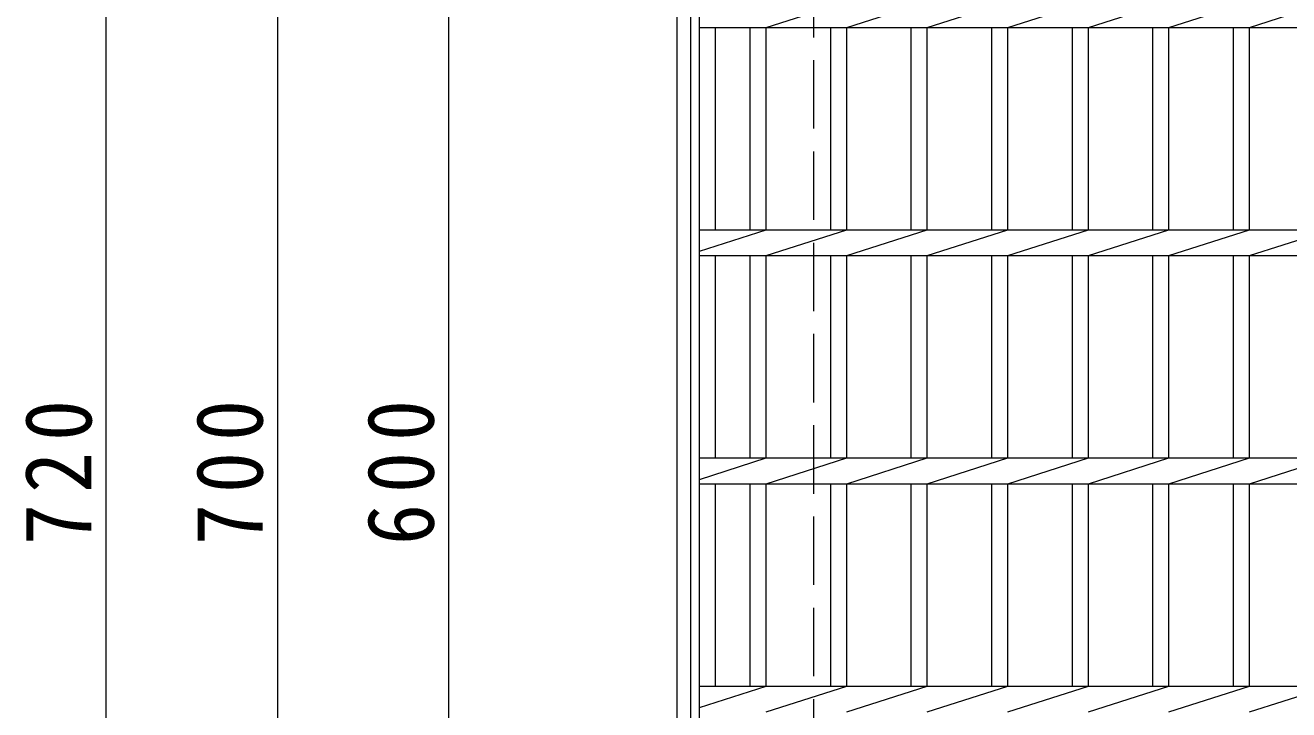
# Model space of a CAD drawing. Units: millimetres at full size, sheet at 1:10. Extents: x -1532 to 1873, y -1939 to 1515.
# Drawn here: x -1532 to -978, y 806 to 1106 of the extents above; entities that cross this region are included whole.
import ezdxf

# ---------------------------------------------------------------- set-up
doc = ezdxf.new("R2010")
doc.units = ezdxf.units.MM
doc.header["$LTSCALE"] = 10
doc.linetypes.add('DASHED3', pattern=[4, 3, -1])
for name, color, linetype, lineweight in [('C-1', 2, 'Continuous', 9), ('C-2', 3, 'Continuous', 9), ('C-4', 7, 'Continuous', 9)]:
    doc.layers.add(name, color=color, linetype=linetype, lineweight=lineweight)
doc.styles.add('ＭＳ ゴシック', font='')
doc.styles.get('ＭＳ ゴシック').set_extended_font_data('MS Gothic')

msp = doc.modelspace()

# ---------------------------------------------------------------- linework, layer by layer
at = {"layer": 'C-1'}
for p, q in [((-1246.5, 1270.63), (-1246.5, 550.63)), ((-1240.5, 1264.63), (-1240.5, 556.63))]:
    msp.add_line(p, q, dxfattribs=at)
at = {"layer": 'C-1', "linetype": 'DASHED3'}
msp.add_line((-1186.5, 1210.63), (-1186.5, 610.63), dxfattribs=at)
at = {"layer": 'C-2'}
for p, q in [((-1236.5, 560.63), (-1236.5, 1260.63)), ((-1207.3, 1104.98), (-1172, 1116.28)), ((-1172, 1104.98), (-1136.7, 1116.28)), ((-1136.7, 1104.98), (-1101.4, 1116.28)), ((-1101.4, 1104.98), (-1066.1, 1116.28)), ((-1066.1, 1104.98), (-1030.8, 1116.28)), ((-1030.8, 1104.98), (-995.5, 1116.28)), ((-995.5, 1104.98), (-960.2, 1116.28)), ((-1236.5, 1104.98), (-536.5, 1104.98)), ((-1229.5, 1016.28), (-1229.5, 1104.98)), ((-1214.3, 1016.28), (-1214.3, 1104.98)), ((-1207.3, 1016.28), (-1207.3, 1104.98)), ((-1179, 1016.28), (-1179, 1104.98)), ((-1172, 1016.28), (-1172, 1104.98)), ((-1143.7, 1016.28), (-1143.7, 1104.98)), ((-1136.7, 1016.28), (-1136.7, 1104.98)), ((-1108.4, 1016.28), (-1108.4, 1104.98)), ((-1101.4, 1016.28), (-1101.4, 1104.98)), ((-1073.1, 1016.28), (-1073.1, 1104.98)), ((-1066.1, 1016.28), (-1066.1, 1104.98)), ((-1037.8, 1016.28), (-1037.8, 1104.98)), ((-1030.8, 1016.28), (-1030.8, 1104.98)), ((-1002.5, 1016.28), (-1002.5, 1104.98)), ((-995.5, 1016.28), (-995.5, 1104.98)), ((-1236.5, 1016.28), (-536.5, 1016.28)), ((-1236.5, 1006.9), (-1207.3, 1016.28)), ((-1207.3, 1004.98), (-1172, 1016.28)), ((-1172, 1004.98), (-1136.7, 1016.28)), ((-1136.7, 1004.98), (-1101.4, 1016.28)), ((-1101.4, 1004.98), (-1066.1, 1016.28)), ((-1066.1, 1004.98), (-1030.8, 1016.28)), ((-1030.8, 1004.98), (-995.5, 1016.28)), ((-995.5, 1004.98), (-960.2, 1016.28)), ((-1236.5, 1004.98), (-536.5, 1004.98)), ((-1229.5, 916.28), (-1229.5, 1004.98)), ((-1214.3, 916.28), (-1214.3, 1004.98)), ((-1207.3, 916.28), (-1207.3, 1004.98)), ((-1179, 916.28), (-1179, 1004.98)), ((-1172, 916.28), (-1172, 1004.98)), ((-1143.7, 916.28), (-1143.7, 1004.98)), ((-1136.7, 916.28), (-1136.7, 1004.98)), ((-1108.4, 916.28), (-1108.4, 1004.98)), ((-1101.4, 916.28), (-1101.4, 1004.98)), ((-1073.1, 916.28), (-1073.1, 1004.98)), ((-1066.1, 916.28), (-1066.1, 1004.98)), ((-1037.8, 916.28), (-1037.8, 1004.98)), ((-1030.8, 916.28), (-1030.8, 1004.98)), ((-1002.5, 916.28), (-1002.5, 1004.98)), ((-995.5, 916.28), (-995.5, 1004.98)), ((-1236.5, 916.28), (-536.5, 916.28)), ((-1236.5, 906.9), (-1207.3, 916.28)), ((-1207.3, 904.98), (-1172, 916.28)), ((-1172, 904.98), (-1136.7, 916.28)), ((-1136.7, 904.98), (-1101.4, 916.28)), ((-1101.4, 904.98), (-1066.1, 916.28)), ((-1066.1, 904.98), (-1030.8, 916.28)), ((-1030.8, 904.98), (-995.5, 916.28)), ((-995.5, 904.98), (-960.2, 916.28)), ((-1236.5, 904.98), (-536.5, 904.98)), ((-1229.5, 816.28), (-1229.5, 904.98)), ((-1214.3, 816.28), (-1214.3, 904.98)), ((-1207.3, 816.28), (-1207.3, 904.98)), ((-1179, 816.28), (-1179, 904.98)), ((-1172, 816.28), (-1172, 904.98)), ((-1143.7, 816.28), (-1143.7, 904.98)), ((-1136.7, 816.28), (-1136.7, 904.98)), ((-1108.4, 816.28), (-1108.4, 904.98)), ((-1101.4, 816.28), (-1101.4, 904.98)), ((-1073.1, 816.28), (-1073.1, 904.98)), ((-1066.1, 816.28), (-1066.1, 904.98)), ((-1037.8, 816.28), (-1037.8, 904.98)), ((-1030.8, 816.28), (-1030.8, 904.98)), ((-1002.5, 816.28), (-1002.5, 904.98)), ((-995.5, 816.28), (-995.5, 904.98)), ((-1236.5, 816.28), (-536.5, 816.28)), ((-1236.5, 806.9), (-1207.3, 816.28)), ((-1207.3, 804.98), (-1172, 816.28)), ((-1172, 804.98), (-1136.7, 816.28)), ((-1136.7, 804.98), (-1101.4, 816.28)), ((-1101.4, 804.98), (-1066.1, 816.28)), ((-1066.1, 804.98), (-1030.8, 816.28)), ((-1030.8, 804.98), (-995.5, 816.28)), ((-995.5, 804.98), (-960.2, 816.28))]:
    msp.add_line(p, q, dxfattribs=at)
at = {"layer": 'C-4'}
for p, q in [((-1496.5, 550.63), (-1496.5, 1270.63)), ((-1421.5, 1260.63), (-1421.5, 560.63)), ((-1346.5, 1210.63), (-1346.5, 610.63))]:
    msp.add_line(p, q, dxfattribs=at)

# ---------------------------------------------------------------- texts
at = {"layer": 'C-4', "color": 2, "char_height": 29.33, "attachment_point": 7, "rotation": 90, "style": 'ＭＳ ゴシック'}
for s, insert in [('\\T1.27;\\W0.9;720', (-1502.5, 878.13)), ('\\T1.27;\\W0.9;700', (-1427.5, 878.13)), ('\\T1.27;\\W0.9;600', (-1352.5, 878.13))]:
    msp.add_mtext(s, dxfattribs=dict(at, insert=insert))

doc.saveas('drawing.dxf')
